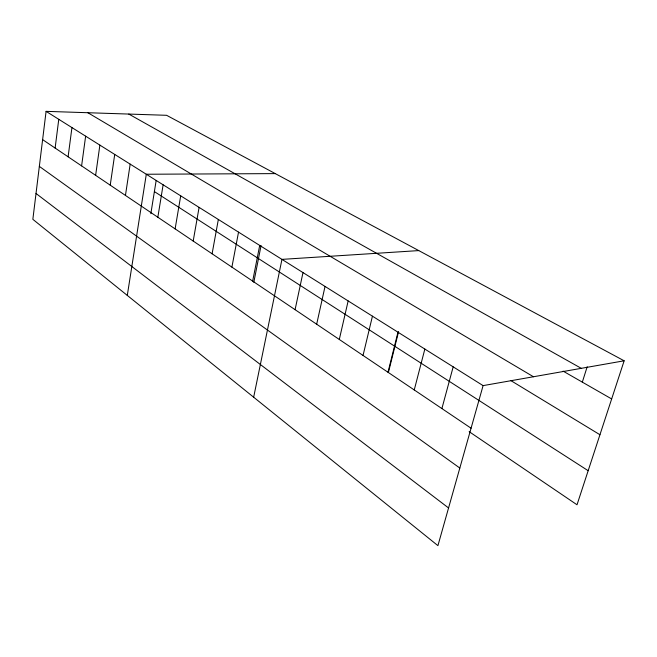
<?xml version="1.0" encoding="UTF-8"?>
<svg xmlns="http://www.w3.org/2000/svg" width="657" height="657" viewBox="0 0 657 657"><rect width="100%" height="100%" fill="white"/><g stroke="black" fill="none" stroke-linecap="round" stroke-linejoin="round"><path stroke-width="0.99" d="M624.15 360.792L166.607 115.304L46.089 111.353L32.85 219.331L437.923 545.647L483.092 385.618L624.15 360.792L577.018 504.773L469.155 431.657M55.122 148.063L58.769 119.311M68.106 156.801L71.942 127.581M81.599 165.893L85.64 136.171M95.626 175.345L99.88 145.115M110.228 185.175L114.72 154.42M125.446 195.425L130.176 164.127M127.294 295.42L146.297 174.245L275.283 173.612M150.847 213.656L156.161 180.503M157.844 217.245L163.125 184.806M175.123 228.882L180.708 195.835M193.191 241.053L199.096 207.382M212.096 253.783L218.346 219.463M231.896 267.128L238.532 232.126M252.666 281.114L259.704 245.414M253.807 282.313L261.059 245.578M253.659 397.214L281.952 259.375L418.755 250.596M295.083 309.685L302.992 272.581M316.674 324.221L325.034 286.419M339.299 339.464L348.153 300.931M363.042 355.453L372.437 316.173M388 372.264L397.97 332.196M388.418 372.412L398.585 331.604M414.247 389.946L424.849 349.064M441.898 408.572L453.182 366.844M582.324 382.136L587.177 366.778M128.797 114.063L581.273 368.339M563.098 371.123L611.659 398.947M87.866 112.725L533.468 376.757M510.793 380.551L599.948 434.737M46.089 111.353L483.092 385.618M154.387 191.589L588.171 470.708M42.623 139.637L471.069 428.216M39.338 166.385L459.826 468.047M36.02 193.478L448.559 507.96"/></g></svg>
